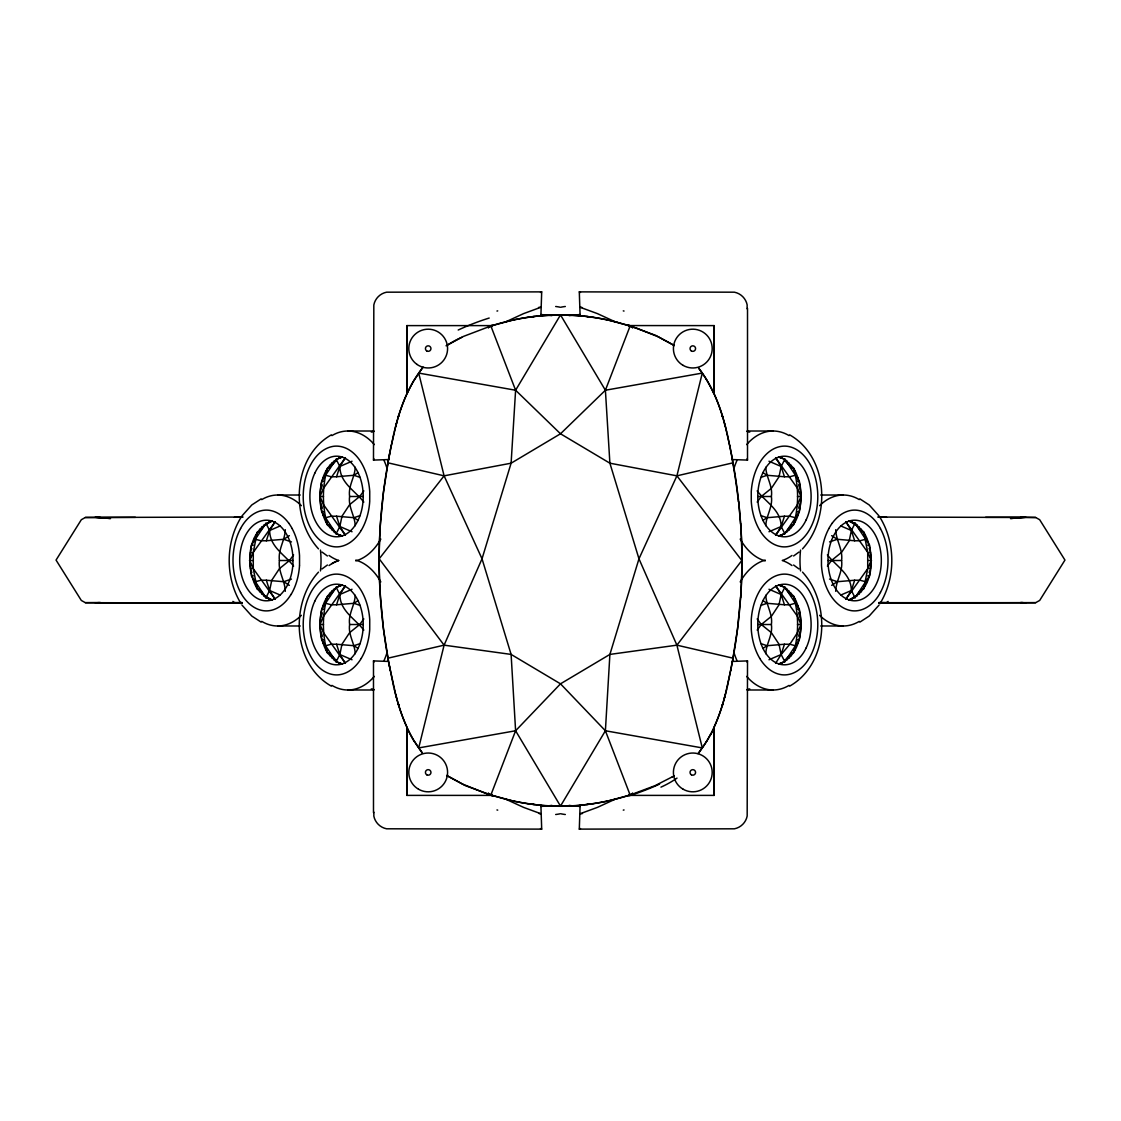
<?xml version="1.0" encoding="UTF-8"?>
<svg xmlns="http://www.w3.org/2000/svg" width="1121" height="1121" viewBox="0 0 1121 1121"><rect width="100%" height="100%" fill="white"/><g stroke="black" fill="none" stroke-linecap="round" stroke-linejoin="round"><path stroke-width="1.5" d="M253.29 560.5L253.276 568.669L257.269 588.987L265.929 597.717L272.221 600.015L264.99 596.036L259.091 588.987L257.269 588.987C244.868 567.857 246.41 530.667 272.221 520.985L264.99 524.964L259.091 532.013L257.269 532.013L253.276 552.331L253.29 560.5L249.479 560.5M285.295 591.313C285.014 580.622 277.882 571.304 279.409 560.5C277.882 549.696 285.014 540.378 285.295 529.687M334.142 588.973L335.193 588.973L329.308 596.022L327.486 596.022C322.063 614.616 322.063 634.402 327.486 652.983L336.132 661.726L342.437 664.024L336.132 661.726L321.713 639.909C317.341 620.459 320.802 592.056 342.437 584.98L336.132 587.278L321.713 609.109C318.77 623.963 319.779 639.741 327.486 652.983L329.308 652.983L335.193 660.031L334.142 660.031M334.142 460.969L335.193 460.969L329.308 468.018L327.486 468.018C322.063 486.598 322.063 506.384 327.486 524.978L336.132 533.722L342.437 536.02L336.132 533.722L321.713 511.891C317.341 492.455 320.802 464.052 342.437 456.976L336.132 459.274L321.713 481.091C318.77 495.958 319.779 511.722 327.486 524.978L329.308 524.978L335.193 532.027L334.142 532.027M355.245 653.725C354.811 643.608 348.014 634.794 349.612 624.509C348.014 614.224 354.811 605.41 355.245 595.293M355.245 525.707C354.811 515.59 348.014 506.776 349.612 496.491C348.014 486.206 354.811 477.392 355.245 467.275M406.741 393.009L406.741 325.608L492.778 325.608L491.222 325.566L491.685 326.8M714.259 727.991L714.259 795.392L628.222 795.392L629.778 795.434L629.315 794.228M765.755 595.293C766.189 605.41 772.986 614.224 771.388 624.509C772.986 634.794 766.189 643.608 765.755 653.725M765.755 467.275C766.189 477.392 772.986 486.206 771.388 496.491C772.986 506.776 766.189 515.59 765.755 525.707M786.858 660.031L785.807 660.031L791.692 652.983L793.514 652.983C798.937 634.402 798.937 614.616 793.514 596.022L784.868 587.278L778.563 584.98L784.868 587.278L799.287 609.109C803.659 628.545 800.198 656.948 778.563 664.024L784.868 661.726L799.287 639.909C802.23 625.042 801.221 609.278 793.514 596.022L791.692 596.022L785.807 588.973L786.858 588.973M786.858 532.027L785.807 532.027L791.692 524.978L793.514 524.978C798.937 506.384 798.937 486.598 793.514 468.018L784.868 459.274L778.563 456.976L784.868 459.274L799.287 481.091C803.659 500.541 800.198 528.944 778.563 536.02L784.868 533.722L799.287 511.891C802.23 497.037 801.221 481.259 793.514 468.018L791.692 468.018L785.807 460.969L786.858 460.969M835.706 529.687C835.986 540.378 843.118 549.696 841.591 560.5C843.118 571.304 835.986 580.622 835.706 591.313M867.71 560.5L867.724 552.331L863.731 532.013L855.071 523.283L848.779 520.985L856.01 524.964L861.909 532.013L863.731 532.013C876.132 553.143 874.59 590.333 848.779 600.015L856.01 596.036L861.909 588.987L863.731 588.987L867.724 568.669L867.71 560.5L871.521 560.5M389.015 457.074L388.539 459.568L373.489 460.086L373.825 304.968A16.24 16.24 0 0 1 386.591 292.189L541.695 291.88L540.897 315.8A229.132 229.132 0 0 0 506.117 321.685M730.794 670.05L732.461 661.432L747.511 660.914L747.175 816.032A16.24 16.24 0 0 1 734.409 828.811L579.305 829.12L580.103 805.2A229.132 229.132 0 0 0 614.883 799.315M299.531 565.432L299.531 555.568A50.655 33.518 -90 0 0 292.105 528.537M671.927 777.049L654.888 785.737L630.128 795.013L605.396 730.766L609.894 654.412L638.97 558.804L676.902 475.836L702.292 373.083L698.593 368.08A80.656 59.427 59.8 0 1 700.163 370.126M446.046 345.8L463.393 336.44L490.872 325.987L515.604 390.234L511.106 463.197L482.03 558.804L444.098 645.164L418.708 747.917L422.407 752.92M740.589 597.157L737.534 628.825L732.377 661.852M267.751 523.283L265.929 523.283L251.496 545.1L249.773 560.5L251.496 575.9L265.929 597.717L267.751 597.717M853.249 597.717L855.071 597.717L869.504 575.9L871.227 560.5L869.504 545.1L855.071 523.283L853.249 523.283M389.001 663.968L387.95 658.181A470.904 401.15 85 0 1 379.122 558.804A471.226 401.472 -84.8 0 1 387.964 462.833L390.094 451.217M729.757 445.387L733.05 462.819A471.058 401.304 84.9 0 1 741.878 560.5A471.058 401.304 -84.9 0 1 733.036 658.167L727.207 687.299M388.623 459.148L383.466 492.175L380.411 523.843A373.573 258.881 90 0 0 380.495 597.143L383.466 628.825L388.441 660.773M388.539 459.568L388.679 458.867M388.931 457.508L389.73 453.388M389.211 456.009L389.421 454.93M389.562 454.215L391.243 445.387M389.926 452.394L390.36 450.222M321.755 487.369L322.259 484.818L321.209 484.818M321.755 615.387L322.259 612.823L321.209 612.823M799.245 505.613L798.741 508.177L799.791 508.177M799.245 633.631L798.741 636.182L799.791 636.182M390.136 451.315L393.793 433.701M730.864 669.685L725.329 694.445M265.929 597.717L269.629 590.515L271.758 580.23L279.409 568.669L289.498 560.5L293.604 554.895M336.132 533.722L339.845 526.506L341.975 516.221L349.612 504.66L359.715 496.491L363.821 490.9M336.132 661.726L339.845 654.524L341.975 644.239L349.612 632.664L359.715 624.509L363.821 618.904M784.868 459.274L781.155 466.476L779.025 476.761L771.388 488.336L761.285 496.491L757.179 502.096M784.868 587.278L781.155 594.494L779.025 604.78L771.388 616.34L761.285 624.509L757.179 630.1M855.071 523.283L851.371 530.485L849.242 540.77L841.591 552.331L831.502 560.5L827.396 566.105M391.411 445.121L395.671 426.555M394.158 432.244C399.637 409.025 408.128 385.932 423.163 367.099M726.842 688.756C721.896 709.593 714.652 730.247 702.292 747.917L605.396 730.766L560.5 683.824L511.106 654.412L444.098 645.164L387.95 658.181M396.021 425.139L396.554 423.065M724.979 695.847L724.446 697.921M398.081 417.601L398.684 415.541M722.919 703.385L722.302 705.445M255.588 539.285L260.927 540.77L266.35 540.77L269.629 530.499L275.22 521.671L253.276 552.331L249.773 560.5L253.276 568.669L275.22 599.329L269.629 590.515L266.35 580.23L260.927 580.23L255.588 581.715M325.805 475.276L331.143 476.761L336.552 476.761L339.845 466.504L345.422 457.662L323.493 488.336L319.989 496.491L323.493 504.66L345.422 535.32L339.845 526.506L336.552 516.221L331.143 516.221L325.805 517.706M325.805 603.294L331.143 604.78L336.552 604.78L339.845 594.508L345.422 585.68L323.493 616.34L319.989 624.509L323.493 632.664L345.422 663.338L339.845 654.524L336.552 644.239L331.143 644.239L325.805 645.724M795.195 475.276L789.857 476.761L784.448 476.761L781.155 466.504L775.578 457.662L797.507 488.336L801.011 496.491L797.507 504.66L775.578 535.32L781.155 526.506L784.448 516.221L789.857 516.221L795.195 517.706M795.195 645.724L789.857 644.239L784.448 644.239L781.155 654.496L775.578 663.338M865.412 539.285L860.073 540.77L854.65 540.77L851.371 530.499L845.78 521.671L867.724 552.331L871.227 560.5L867.724 568.669L845.78 599.329L851.371 590.515L854.65 580.23L860.073 580.23L865.412 581.715M255.896 534.955L256.947 534.955L254.047 541.527L252.996 541.527M326.603 472.011L324.263 477.518L323.198 477.518M326.603 600.015L324.263 605.522L323.198 605.522M794.397 520.985L796.737 515.478L797.802 515.478M794.397 648.989L796.737 643.482L797.802 643.482M865.104 586.045L864.053 586.045L866.953 579.473L868.004 579.473M702.292 747.917L676.902 645.164L638.97 558.804L609.894 463.197L605.396 390.234L630.128 325.987L655.715 335.389L674.183 345.38M446.817 775.62L465.285 785.611L490.872 795.013L515.604 730.766L560.5 683.824L609.894 654.412L676.902 645.164L733.05 658.181M373.489 460.086L374.064 458.965M746.936 662.035L747.511 660.914M630.128 795.013L608.633 800.814A197.758 175.366 -9 0 1 560.5 806.097L515.604 730.766L511.106 654.412L482.03 558.804L444.098 475.836L418.708 373.083L515.604 390.234L560.5 314.917A197.758 175.366 9 0 1 608.633 320.172L630.128 325.987M605.396 730.766L560.5 806.083A197.758 175.366 9 0 1 512.367 800.828L490.872 795.013M241.071 517.299C225.237 543.04 225.237 577.96 241.071 603.701M879.929 603.701C895.763 577.96 895.763 543.04 879.929 517.299M706.482 741.542L700.205 750.902A80.838 59.833 -59.8 0 1 698.565 753.13M241.968 515.912L251.819 504.94L261.137 498.873M879.032 605.088L869.181 616.06L859.863 622.127M676.902 645.164L741.822 560.5L676.902 475.836L609.894 463.197L560.5 433.785L515.604 390.234M725.777 427.886C720.859 408.562 713.783 389.505 702.292 373.083L605.396 390.234L560.5 433.785L511.106 463.197L444.098 475.836L379.192 558.804L444.098 645.164M318.504 572.116C289.807 603.434 292.469 664.207 331.354 686.136M802.496 548.884C831.193 517.566 828.531 456.793 789.646 434.864M747.048 308.793L747.175 304.968A16.24 16.24 0 0 0 734.409 292.189L579.305 291.88L580.103 315.8A229.132 229.132 0 0 1 614.883 321.685M506.117 799.315A229.132 229.132 0 0 0 540.897 805.214L541.695 829.12L386.591 828.797A16.24 16.24 0 0 1 373.811 816.032L373.952 812.207M322.021 568.95L327.402 565.012M798.979 552.05L793.598 555.988M488.322 327.78L489.162 327.234M632.678 793.22L631.838 793.766M336.552 476.761L353.9 475.276L358.145 472.558M266.35 540.77L283.697 539.285L289.358 535.656M336.552 604.78L353.9 603.294L358.145 600.562M762.855 520.438L767.1 517.706L784.448 516.221M831.642 585.344L837.303 581.715L854.65 580.23M762.855 648.442L767.1 645.724L784.448 644.239M490.017 326.687L491.727 325.608M630.983 794.313L629.273 795.392M331.354 434.864C292.469 456.793 289.807 517.566 318.504 548.884M789.646 686.136C828.531 664.207 831.193 603.434 802.496 572.116M506.117 321.671L523.521 313.642L541.191 307.154M614.883 799.329L597.479 807.358L579.809 813.846M540.49 292.469L541.695 291.88M579.305 829.12L580.51 828.531M363.821 502.096C355.091 490.746 339.859 482.857 339.859 466.476L352.022 461.235M293.604 566.105C284.888 554.741 269.657 546.866 269.657 530.485L280.292 525.903M363.821 630.1C355.091 618.75 339.859 610.875 339.859 594.494L352.022 589.254M768.978 531.746L781.141 526.506C781.141 510.125 765.909 502.25 757.179 490.9M840.708 595.097L851.343 590.515C851.343 574.134 836.112 566.259 827.396 554.895M768.978 659.765L781.141 654.524L789.857 644.239L797.507 632.664L801.011 624.509L797.507 616.34L775.578 585.68L781.155 594.494L784.448 604.78L789.857 604.78L795.195 603.294M336.552 516.221L353.9 517.706L360.121 515.59M266.35 580.23L283.697 581.715L291.46 579.067M760.879 477.392L767.1 475.276L784.448 476.761M336.552 644.239L353.9 645.724L360.121 643.608M829.54 541.933L837.303 539.285L854.65 540.77M760.879 605.41L767.1 603.294L784.448 604.78M492.651 325.426L492.82 325.37M628.559 795.504L624.537 796.723M490.872 325.987L512.367 320.186A197.758 175.366 -9 0 1 560.5 314.903L605.396 390.234M492.946 325.342L496.463 324.277M497.346 324.025L500.849 323.044M623.654 796.975L620.151 797.956M243.047 517.047L85.364 517.482L81.329 519.71L56.05 560.08L81.315 600.45L85.35 602.678L242.304 603.028M878.696 603.028L1035.65 602.678L1039.685 600.45L1064.95 560.08L1039.671 519.71L1035.636 517.482L878.303 517.061M501.732 322.806L505.361 321.867M619.268 798.194L616.2 798.993M616.648 798.881L615.639 799.133M676.902 475.836L733.05 462.819M515.604 730.766L418.708 747.917C406.348 730.247 399.104 709.593 394.158 688.756M528.089 317.327L534.269 316.5M592.911 803.673L586.731 804.5M629.315 326.757L629.778 325.566L628.377 325.566L714.259 325.608L714.259 393.009M491.685 794.186L491.222 795.434L492.651 795.434M85.35 602.678L99.349 602.594M1010.638 518.505L1025.631 517.257L1021.301 517.229M100.358 602.481L95.369 602.888L97.681 602.902M1010.511 518.491L1025.631 517.257L985.583 517.341M878.976 517.159L885.268 517.047A7.553 5.227 -90 0 1 886.697 517.356M242.024 602.566L235.83 602.664A7.553 5.227 90 0 1 232.888 601.402M135.417 517.341L85.364 517.482M879.957 602.692L1035.65 602.678M878.976 602.566L885.268 602.664A7.553 5.227 -90 0 0 888.112 601.402M1035.636 517.482L1023.305 517.271M1023.319 602.902L1025.631 602.888L1020.642 602.481M99.699 517.229L95.369 517.257L110.362 518.505M96.084 602.874L242.276 602.664M347.888 431.01L373.952 431.01M747.048 431.01L773.112 431.01M338.976 457.943L340.027 457.943M780.973 457.943L782.024 457.943M332.026 463.001L332.825 463.001M788.175 463.001L788.974 463.001M329.798 465.355L330.849 465.355M790.151 465.355L791.202 465.355M326.099 470.946L327.164 470.946M793.836 470.946L794.901 470.946M324.67 474.127L325.468 474.127M794.397 472.011L796.33 474.127M797.802 477.518L796.737 477.518L795.532 474.127M321.713 481.091L323.535 481.091M797.465 481.091L799.287 481.091M799.791 484.818L798.741 484.818L799.245 487.369M320.69 488.658L321.489 488.658M799.511 488.658L800.31 488.658M320.186 492.567L321.237 492.567M799.763 492.567L800.814 492.567M277.672 495.02L300.26 495.02M820.74 495.02L843.328 495.02M319.681 496.491L323.493 496.491M349.612 496.491L363.036 496.491M757.964 496.491L771.388 496.491M797.507 496.491L801.319 496.491M320.186 500.428L321.237 500.428M799.763 500.428L800.814 500.428M320.69 504.338L321.489 504.338M799.511 504.338L800.31 504.338M321.209 508.177L322.259 508.177L321.755 505.613M321.713 511.891L323.535 511.891M797.465 511.891L799.287 511.891M323.198 515.478L324.263 515.478L326.603 520.985M877.953 517.047L885.268 517.047M324.67 518.869L325.468 518.869M795.532 518.869L796.33 518.869M268.76 521.938L269.825 521.938M326.099 522.036L327.164 522.036M793.836 522.036L794.901 522.036M851.175 521.938L852.24 521.938M263.939 524.964L264.99 524.964M856.01 524.964L857.061 524.964M261.81 527.01L262.608 527.01M858.392 527.01L859.19 527.01M329.798 527.627L330.849 527.627M790.151 527.627L791.202 527.627M259.596 529.364L260.647 529.364M860.353 529.364L861.404 529.364M332.026 529.995L332.825 529.995M788.175 529.995L788.974 529.995M338.976 535.053L340.027 535.053M780.973 535.053L782.024 535.053M865.104 534.955L864.053 534.955L866.953 541.527L868.004 541.527M254.467 538.136L255.266 538.136M865.734 538.136L866.533 538.136M251.496 545.1L253.318 545.1M867.682 545.1L869.504 545.1M250.992 548.828L252.043 548.828M868.957 548.828L870.008 548.828M250.487 552.653L251.286 552.653M869.714 552.653L870.513 552.653M249.983 556.577L251.034 556.577M869.966 556.577L871.017 556.577M279.409 560.5L292.833 560.5M828.167 560.5L841.591 560.5M249.983 564.424L251.034 564.424M869.966 564.424L871.017 564.424M250.487 568.347L251.286 568.347M869.714 568.347L870.513 568.347M250.992 572.172L252.043 572.172M868.957 572.172L870.008 572.172M251.496 575.9L253.318 575.9M867.682 575.9L869.504 575.9M252.996 579.473L254.047 579.473L256.947 586.045L255.896 586.045M254.467 582.864L255.266 582.864M865.734 582.864L866.533 582.864M338.976 585.947L340.027 585.947M780.973 585.947L782.024 585.947M332.026 591.005L332.825 591.005M788.175 591.005L788.974 591.005M259.596 591.636L260.647 591.636M860.353 591.636L861.404 591.636M329.798 593.373L330.849 593.373M790.151 593.373L791.202 593.373M261.81 593.99L262.608 593.99M858.392 593.99L859.19 593.99M263.939 596.036L264.99 596.036M856.01 596.036L857.061 596.036M268.76 599.062L269.825 599.062M326.099 598.964L327.164 598.964M793.836 598.964L794.901 598.964M851.175 599.062L852.24 599.062M324.67 602.131L325.468 602.131M794.397 600.015L796.33 602.131M878.724 602.664L885.268 602.664M797.802 605.522L796.737 605.522L795.532 602.131M321.713 609.109L323.535 609.109M797.465 609.109L799.287 609.109M799.791 612.823L798.741 612.823L799.245 615.387M320.69 616.662L321.489 616.662M799.511 616.662L800.31 616.662M320.186 620.572L321.237 620.572M799.763 620.572L800.814 620.572M319.681 624.509L323.493 624.509M349.612 624.509L363.036 624.509M757.964 624.509L771.388 624.509M797.507 624.509L801.319 624.509M277.672 625.98L300.26 625.98M820.74 625.98L843.328 625.98M320.186 628.433L321.237 628.433M799.763 628.433L800.814 628.433M320.69 632.342L321.489 632.342M799.511 632.342L800.31 632.342M321.209 636.182L322.259 636.182L321.755 633.631M321.713 639.909L323.535 639.909M797.465 639.909L799.287 639.909M323.198 643.482L324.263 643.482L326.603 648.989M324.67 646.873L325.468 646.873M795.532 646.873L796.33 646.873M326.099 650.054L327.164 650.054M793.836 650.054L794.901 650.054M329.798 655.645L330.849 655.645M790.151 655.645L791.202 655.645M332.026 657.999L332.825 657.999M788.175 657.999L788.974 657.999M338.976 663.057L340.027 663.057M780.973 663.057L782.024 663.057M347.888 689.99L373.952 689.99M747.048 689.99L773.112 689.99M492.623 795.392L406.741 795.392L406.741 727.991M97.695 517.271L95.369 517.257L110.489 518.491M242.024 517.159L235.844 517.047A7.553 5.227 90 0 0 234.303 517.356M747.511 308.331L747.511 460.086L732.461 459.568L727.207 433.701M373.489 812.669L373.489 660.914L388.539 661.432L389.491 666.435M1021.651 602.594L1024.916 602.874M586.731 316.5L592.911 317.327M534.269 804.5L528.089 803.673M387.95 462.819L444.098 475.836M615.415 321.811L616.2 322.007M505.585 799.189L492.946 795.658M615.765 321.895L616.886 322.175M616.648 322.119L628.923 325.608M579.809 307.154L597.479 313.642L614.883 321.671M541.191 813.846L523.521 807.358L506.117 799.329M760.879 515.59L767.1 517.706M829.54 579.067L837.303 581.715M353.9 475.276L360.121 477.392M760.879 643.608L767.1 645.724M283.697 539.285L291.46 541.933M353.9 603.294L360.121 605.41M636.518 328.103L658.335 336.875L674.31 345.604M768.978 461.235L781.141 466.476M840.708 525.903L851.343 530.485M768.978 589.254L781.141 594.494M339.859 526.506L352.022 531.746M269.657 590.515L280.292 595.097M339.859 654.524L352.022 659.765M579.305 291.88L580.51 292.469M540.49 828.531L541.695 829.12M859.863 498.873L869.181 504.94L879.032 515.912M261.137 622.127L251.819 616.06L241.968 605.088M446.69 775.41L462.679 784.125L484.482 792.897A209.095 164.451 23.7 0 0 492.988 795.756M629.273 325.608L630.983 326.687M491.727 795.392L490.017 794.313M762.855 472.558L767.1 475.276M831.642 535.656L837.303 539.285M762.855 600.562L767.1 603.294M353.9 517.706L358.145 520.438M283.697 581.715L289.358 585.344M353.9 645.724L358.145 648.442M631.838 327.234L632.678 327.78M489.162 793.766L488.322 793.22M793.598 565.012L798.979 568.95M327.402 555.988L322.021 552.05M757.179 618.904L761.285 624.509L771.388 632.664L779.025 644.239L781.141 654.524L784.868 661.726M700.205 370.098L706.482 379.459M414.518 741.542L420.795 750.902A81.399 60.688 59.9 0 0 422.435 753.116M851.371 590.515L855.071 597.717M781.155 526.506L784.868 533.722M336.132 459.274L339.845 466.476M336.132 587.278L339.845 594.494M265.929 523.283L269.629 530.485M746.936 458.965L747.511 460.086M373.489 660.914L374.064 662.035M722.148 415.695L722.681 417.446M398.319 703.568L398.852 705.305M724.544 423.71L725.147 425.854M396.456 697.318L395.853 695.16M725.329 426.555L726.842 432.244M395.671 694.445L389.323 665.552M725.833 428.614L729.589 445.121M393.793 687.299L388.735 662.497M389.996 668.957L390.206 670.05M389.632 667.149L389.842 668.242M389.141 664.641L388.945 663.562M738.641 501.662L740.589 523.843M713.909 325.608L713.909 393.387A182.961 182.961 0 0 1 725.231 426.569M713.909 795.392L713.909 727.613A182.961 182.961 0 0 0 725.231 694.431M407.091 325.608L407.091 393.387A182.961 182.961 0 0 0 395.769 426.569M407.091 795.392L407.091 727.613A182.961 182.961 0 0 1 395.769 694.431M447.699 344.932A82.94 65.298 -23.8 0 1 461.642 337.337M458.209 330.022A202.523 163.498 -24.5 0 1 489.19 318.042M422.743 367.688A81.244 60.282 -59.8 0 0 421.09 369.832L413.341 381.434A114.286 85.378 -59.9 0 0 407.484 392.911M414.308 741.668A114.594 85.953 59.9 0 1 406.993 727.809M579.669 805.438A172.438 135.235 0 0 1 541.345 805.438M677.014 778.1A84.047 70.861 -22.5 0 1 660.956 787.138M659.568 784.111A207.217 163.106 -23.6 0 1 630.03 795.518M710.448 734.633A104.771 77.153 -59.8 0 1 706.51 741.556M713.545 729.098A116.934 85.995 -59.8 0 1 710.728 734.759M732.125 459.218A394.41 271.632 79.9 0 1 738.403 501.676M740.701 523.829A363.19 244.967 -90 0 1 740.701 597.171M706.384 379.515A112.38 82.169 59.9 0 1 713.671 393.331M627.97 325.398A208.394 163.26 23.6 0 1 636.49 328.187M541.401 315.954A172.045 134.184 0 0 1 579.613 315.954M702.18 747.861A94.374 83.683 -33.1 0 1 697.963 753.634M674.197 775.732A94.374 83.683 -33.1 0 1 672.011 777.161M629.399 325.426A241.561 241.561 0 0 1 632.692 327.598M624.033 311.049A133.105 7.973 10.3 0 1 623.276 310.881M561.018 307.196A186.745 33.77 21.5 0 1 565.32 306.495M581.995 307.504A92.875 10.397 6.1 0 1 580.986 307.196M569.104 315.604A35.998 9.318 0 0 1 575.213 314.917A48.82 12.639 0 0 1 580.272 314.581M722.302 415.569A183.213 183.213 0 0 1 722.933 417.713M551.896 315.604A35.998 9.318 0 0 0 545.787 314.917A48.82 12.639 0 0 0 540.728 314.581M488.308 327.598A241.561 241.561 0 0 1 491.601 325.426M539.565 307.21A91.824 10.271 -6.1 0 1 538.528 307.518M398.067 417.713A183.213 183.213 0 0 1 398.698 415.569M497.724 310.881A133.105 7.973 -10.3 0 1 496.967 311.049M555.68 306.495A186.745 33.77 -21.5 0 1 559.982 307.196M491.601 795.574A241.561 241.561 0 0 1 488.308 793.402M496.967 809.951A133.105 7.973 10.3 0 1 497.724 810.119M559.982 813.804A186.745 33.77 21.5 0 1 555.68 814.505M539.005 813.496A92.875 10.397 6.1 0 1 540.014 813.804M551.896 805.396A35.998 9.318 0 0 1 545.787 806.083A48.82 12.639 0 0 1 540.728 806.419M398.698 705.431A183.213 183.213 0 0 1 398.067 703.287M569.104 805.396A35.998 9.318 0 0 0 575.213 806.083A48.82 12.639 0 0 0 580.272 806.419M632.692 793.402A241.561 241.561 0 0 1 629.399 795.574M581.435 813.79A91.824 10.271 -6.1 0 1 582.472 813.482M722.933 703.287A183.213 183.213 0 0 1 722.302 705.431M623.276 810.119A133.105 7.973 -10.3 0 1 624.033 809.951M565.32 814.505A186.745 33.77 -21.5 0 1 561.018 813.804M336.328 660.297A40.3 26.666 90 0 1 331.76 655.799M373.924 689.513A65.48 43.341 -90 0 1 371.275 688.897M355.777 560.108A65.48 43.341 -90 0 1 380.818 581.925M387.334 651.637A65.48 43.341 -90 0 1 384.153 660.339M374.33 676.397A65.48 43.341 -90 0 1 331.928 685.393M331.928 563.625A65.48 43.341 -90 0 1 338.64 560.528M361.256 658.335A50.655 33.518 90 0 0 369.72 629.442L369.734 619.577A50.655 33.518 90 0 0 362.321 592.547A48.525 32.117 -90 0 0 358.958 587.166A51.048 33.784 -90 0 0 339.817 574.386A48.301 31.963 90 0 0 333.301 574.358A51.174 33.868 -90 0 0 315.393 585.568A48.315 31.977 -90 0 0 310.783 592.533A51.16 33.854 90 0 0 303.385 619.577A48.385 32.019 90 0 0 303.371 629.442A51.16 33.854 -90 0 0 310.783 656.472A48.315 31.977 90 0 0 315.393 663.45A51.174 33.868 90 0 0 333.301 674.646A48.301 31.963 90 0 0 339.817 674.66A51.188 33.882 90 0 0 357.711 663.436A48.525 32.117 -90 0 0 361.27 658.363M261.725 499.616A65.48 43.341 -90 0 1 301.395 505.683M320.466 550.089A65.48 43.341 -90 0 1 320.466 570.911M301.395 615.317A65.48 43.341 -90 0 1 261.725 621.384M299.517 565.643A50.655 33.518 -90 0 1 291.04 594.55M291.054 594.354A48.525 32.117 90 0 1 287.508 599.441A51.188 33.882 90 0 1 269.601 610.637A48.301 31.963 90 0 1 263.085 610.651A51.174 33.868 90 0 1 245.191 599.427A48.315 31.977 -90 0 1 240.567 592.477M240.581 592.463A51.16 33.854 -90 0 1 233.168 565.432A48.385 32.019 -90 0 1 233.154 555.568A51.16 33.854 90 0 1 240.581 528.537M240.567 528.523A48.315 31.977 -90 0 1 245.177 521.545A51.174 33.868 -90 0 1 263.085 510.363A48.301 31.963 90 0 1 269.615 510.349A51.048 33.784 -90 0 1 288.742 523.171M288.742 523.157A48.525 32.117 90 0 1 292.119 528.523M331.76 465.201A40.3 26.666 -90 0 1 336.328 460.703M371.275 432.103A65.48 43.341 -90 0 1 373.924 431.487M329.014 555.441A65.48 43.341 90 0 0 338.724 560.5A65.48 43.341 90 0 0 329.014 565.559M331.928 435.607A65.48 43.341 90 0 1 374.33 444.603M384.153 460.661A65.48 43.341 90 0 1 387.334 469.363M380.818 539.075A65.48 43.341 90 0 1 355.777 560.892M361.256 530.331A50.655 33.518 -90 0 0 369.72 501.423L369.734 491.559A50.655 33.518 90 0 0 362.321 464.542A48.525 32.117 -90 0 0 358.958 459.148A51.048 33.784 90 0 0 339.817 446.382A48.301 31.963 90 0 0 333.301 446.34A51.174 33.868 90 0 0 315.393 457.564A48.315 31.977 90 0 0 310.783 464.514A51.16 33.854 90 0 0 303.385 491.573A48.385 32.019 90 0 0 303.371 501.423A51.16 33.854 -90 0 0 310.783 528.453A48.315 31.977 90 0 0 315.393 535.446A51.174 33.868 -90 0 0 333.301 546.628A48.301 31.963 90 0 0 339.817 546.642A51.188 33.882 -90 0 0 357.711 535.418A48.525 32.117 -90 0 0 361.27 530.345M859.275 621.384A65.48 43.341 90 0 1 819.605 615.317M800.534 570.911A65.48 43.341 90 0 1 800.534 550.089M819.605 505.683A65.48 43.341 90 0 1 859.275 499.616M791.987 565.559A65.48 43.341 -90 0 0 782.276 560.5A65.48 43.341 -90 0 0 791.987 555.441M789.072 685.393A65.48 43.341 -90 0 1 746.67 676.397M736.847 660.339A65.48 43.341 -90 0 1 733.666 651.637M740.182 581.925A65.48 43.341 -90 0 1 765.223 560.108M746.67 444.603A65.48 43.341 -90 0 1 789.072 435.607M765.223 560.892A65.48 43.341 -90 0 1 740.182 539.075M733.666 469.363A65.48 43.341 -90 0 1 736.847 460.661M784.672 460.703A40.3 26.666 90 0 1 789.24 465.201M747.076 431.487A65.48 43.341 -90 0 1 749.725 432.103M759.744 530.331A50.655 33.518 90 0 1 751.28 501.423L751.266 491.559A50.655 33.518 -90 0 1 758.679 464.542A48.525 32.117 90 0 1 762.042 459.148A51.048 33.784 -90 0 1 781.183 446.382A48.301 31.963 -90 0 1 787.699 446.34A51.174 33.868 -90 0 1 805.607 457.564A48.315 31.977 -90 0 1 810.217 464.514A51.16 33.854 -90 0 1 817.615 491.573A48.385 32.019 -90 0 1 817.629 501.423A51.16 33.854 90 0 1 810.217 528.453A48.315 31.977 -90 0 1 805.607 535.446A51.174 33.868 90 0 1 787.699 546.628A48.301 31.963 -90 0 1 781.183 546.642A51.188 33.882 90 0 1 763.289 535.418A48.525 32.117 90 0 1 759.73 530.345M880.433 592.477A48.315 31.977 90 0 1 875.823 599.455A51.174 33.868 -90 0 1 857.915 610.637A48.301 31.963 -90 0 1 851.385 610.651A51.188 33.882 -90 0 1 833.506 599.427A48.525 32.117 -90 0 1 829.946 594.354A50.655 33.518 90 0 1 821.483 565.432L821.469 555.568A50.655 33.518 -90 0 1 828.895 528.537M880.419 592.463A51.16 33.854 90 0 0 887.832 565.432A48.385 32.019 90 0 0 887.846 555.568A51.16 33.854 -90 0 0 880.419 528.537M880.433 528.523A48.315 31.977 90 0 0 875.823 521.545A51.174 33.868 90 0 0 857.915 510.363A48.301 31.963 -90 0 0 851.385 510.349A51.048 33.784 90 0 0 832.258 523.171M828.881 528.523A48.525 32.117 -90 0 1 832.258 523.157M789.24 655.799A40.3 26.666 -90 0 1 784.672 660.297M749.725 688.897A65.48 43.341 -90 0 1 747.076 689.513M759.744 658.335A50.655 33.518 -90 0 1 751.28 629.442L751.266 619.577A50.655 33.518 -90 0 1 758.679 592.547A48.525 32.117 90 0 1 762.042 587.166A51.048 33.784 90 0 1 781.183 574.386A48.301 31.963 -90 0 1 787.699 574.358A51.174 33.868 90 0 1 805.607 585.568A48.315 31.977 90 0 1 810.217 592.533A51.16 33.854 -90 0 1 817.615 619.577A48.385 32.019 -90 0 1 817.629 629.442A51.16 33.854 90 0 1 810.217 656.472A48.315 31.977 -90 0 1 805.607 663.45A51.174 33.868 -90 0 1 787.699 674.646A48.301 31.963 -90 0 1 781.183 674.66A51.188 33.882 -90 0 1 763.289 663.436A48.525 32.117 90 0 1 759.73 658.363M683.109 365.376A19.393 19.393 0 0 0 712.199 348.589A19.393 19.393 0 0 0 683.109 331.788A19.393 19.393 0 0 0 683.109 365.376M691.307 350.915A2.774 2.774 0 0 0 695.581 348.715A2.774 2.774 0 0 0 691.545 346.123A2.774 2.774 0 0 0 691.307 350.915M417.026 364.437A19.393 19.393 0 0 0 447.503 350.327A19.393 19.393 0 0 0 420.039 330.989A19.393 19.393 0 0 0 417.026 364.437M426.695 350.915A2.774 2.774 0 0 0 430.954 348.715A2.774 2.774 0 0 0 426.919 346.123A2.774 2.774 0 0 0 426.695 350.915M418.497 789.212A19.393 19.393 0 0 0 447.587 772.411A19.393 19.393 0 0 0 418.497 755.624A19.393 19.393 0 0 0 418.497 789.212M426.807 774.821A2.774 2.774 0 0 0 430.968 772.411A2.774 2.774 0 0 0 426.807 770.015A2.774 2.774 0 0 0 426.807 774.821M683.109 789.212A19.393 19.393 0 0 0 712.199 772.411A19.393 19.393 0 0 0 683.109 755.624A19.393 19.393 0 0 0 683.109 789.212M691.419 774.821A2.774 2.774 0 0 0 695.581 772.411A2.774 2.774 0 0 0 691.419 770.015A2.774 2.774 0 0 0 691.419 774.821M314.749 601.304A40.3 26.666 90 0 0 334.156 664.641A40.3 26.666 90 0 0 360.752 607.568A40.3 26.666 90 0 0 314.749 601.304M288.153 583.705A40.3 26.666 -90 0 0 268.746 520.368A40.3 26.666 -90 0 0 242.15 577.427A40.3 26.666 -90 0 0 288.153 583.705M314.749 473.286A40.3 26.666 90 0 0 334.156 536.623A40.3 26.666 90 0 0 360.752 479.564A40.3 26.666 90 0 0 314.749 473.286M806.251 519.696A40.3 26.666 -90 0 0 786.844 456.359A40.3 26.666 -90 0 0 760.248 513.432A40.3 26.666 -90 0 0 806.251 519.696M831.558 540.35A40.3 26.666 90 0 0 854.65 600.8A40.3 26.666 90 0 0 877.757 540.35A40.3 26.666 90 0 0 831.558 540.35M806.251 647.714A40.3 26.666 -90 0 0 786.844 584.377A40.3 26.666 -90 0 0 760.248 641.436A40.3 26.666 -90 0 0 806.251 647.714"/></g></svg>
